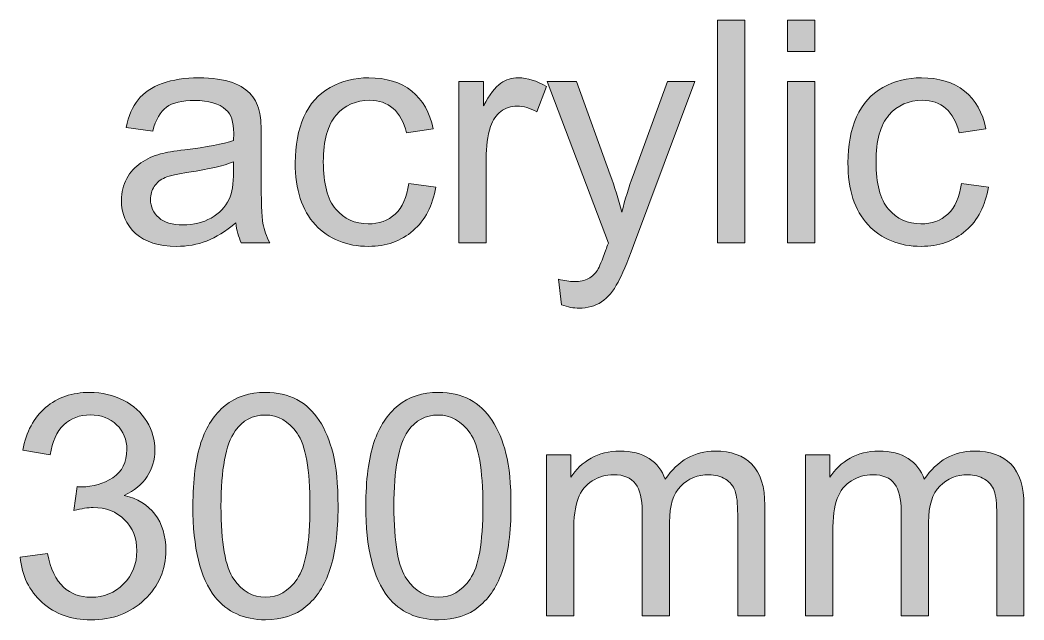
# Model space of a CAD drawing. Header units: inches. Extents: x 2 to 298, y -249 to 49.
# Drawn here: x 29.53 to 63.69, y 13.81 to 34.22 of the extents above; entities that cross this region are included whole.
import ezdxf

# ---------------------------------------------------------------- set-up
doc = ezdxf.new("R2010")
doc.units = ezdxf.units.IN
doc.header["$MEASUREMENT"] = 0
doc.layers.add('katman 1', color=7, linetype='Continuous')

# ---------------------------------------------------------------- blocks, each defined once
blk = doc.blocks.new('block 2')
at = {"layer": 'katman 1', "true_color": 0xe41d2b}
h = blk.add_hatch(color=242, dxfattribs=at)
h.dxf.hatch_style = 2
h.paths.add_polyline_path([(53.262, 26.641), (53.262, 34.217), (54.192, 34.217), (54.192, 26.641)])
h = blk.add_hatch(color=242, dxfattribs=at)
h.dxf.hatch_style = 2
h.paths.add_polyline_path([(55.639, 33.147), (55.639, 34.217), (56.569, 34.217), (56.569, 33.147)])
h.paths.add_polyline_path([(55.639, 26.641), (55.639, 32.129), (56.569, 32.129), (56.569, 26.641)])
h = blk.add_hatch(color=242, dxfattribs=at)
h.dxf.hatch_style = 2
edge = h.paths.add_edge_path()
edge.add_spline(control_points=[(36.87, 27.318), (36.526, 27.025), (36.194, 26.819), (35.876, 26.698), (35.557, 26.577), (35.215, 26.517), (34.85, 26.517), (34.247, 26.517), (33.783, 26.664), (33.46, 26.959), (33.136, 27.253), (32.974, 27.63), (32.974, 28.088), (32.974, 28.357), (33.035, 28.602), (33.157, 28.824), (33.28, 29.047), (33.44, 29.225), (33.638, 29.359), (33.836, 29.494), (34.059, 29.595), (34.307, 29.664), (34.49, 29.712), (34.765, 29.759), (35.134, 29.804), (35.885, 29.893), (36.438, 30), (36.793, 30.124), (36.796, 30.252), (36.798, 30.333), (36.798, 30.367), (36.798, 30.746), (36.71, 31.013), (36.534, 31.168), (36.297, 31.378), (35.944, 31.483), (35.475, 31.483), (35.037, 31.483), (34.715, 31.407), (34.506, 31.253), (34.298, 31.1), (34.143, 30.829), (34.044, 30.439), (34.044, 30.439), (33.134, 30.563), (33.134, 30.563), (33.217, 30.953), (33.353, 31.267), (33.542, 31.506), (33.732, 31.746), (34.006, 31.93), (34.364, 32.059), (34.722, 32.189), (35.137, 32.253), (35.609, 32.253), (36.078, 32.253), (36.459, 32.198), (36.751, 32.088), (37.044, 31.978), (37.26, 31.839), (37.397, 31.672), (37.535, 31.505), (37.632, 31.294), (37.687, 31.039), (37.718, 30.88), (37.733, 30.594), (37.733, 30.181), (37.733, 30.181), (37.733, 28.941), (37.733, 28.941), (37.733, 28.076), (37.753, 27.529), (37.793, 27.3), (37.832, 27.071), (37.911, 26.851), (38.028, 26.641), (38.028, 26.641), (37.056, 26.641), (37.056, 26.641), (36.96, 26.834), (36.898, 27.06), (36.87, 27.318)], knot_values=[0, 0, 0, 0, 1, 1, 1, 2, 2, 2, 3, 3, 3, 4, 4, 4, 5, 5, 5, 6, 6, 6, 7, 7, 7, 8, 8, 8, 9, 9, 9, 10, 10, 10, 11, 11, 11, 12, 12, 12, 13, 13, 13, 14, 14, 14, 15, 15, 15, 16, 16, 16, 17, 17, 17, 18, 18, 18, 19, 19, 19, 20, 20, 20, 21, 21, 21, 22, 22, 22, 23, 23, 23, 24, 24, 24, 25, 25, 25, 26, 26, 26, 27, 27, 27, 27], degree=3, periodic=1)
edge = h.paths.add_edge_path()
edge.add_spline(control_points=[(36.793, 29.395), (36.455, 29.258), (35.949, 29.141), (35.273, 29.044), (34.891, 28.989), (34.621, 28.927), (34.462, 28.858), (34.304, 28.789), (34.181, 28.688), (34.095, 28.556), (34.009, 28.423), (33.966, 28.276), (33.966, 28.114), (33.966, 27.866), (34.06, 27.659), (34.248, 27.494), (34.435, 27.328), (34.71, 27.246), (35.072, 27.246), (35.43, 27.246), (35.749, 27.324), (36.028, 27.481), (36.307, 27.638), (36.512, 27.852), (36.643, 28.124), (36.743, 28.334), (36.793, 28.644), (36.793, 29.054), (36.793, 29.054), (36.793, 29.395), (36.793, 29.395)], knot_values=[0, 0, 0, 0, 1, 1, 1, 2, 2, 2, 3, 3, 3, 4, 4, 4, 5, 5, 5, 6, 6, 6, 7, 7, 7, 8, 8, 8, 9, 9, 9, 10, 10, 10, 10], degree=3, periodic=1)
h = blk.add_hatch(color=242, dxfattribs=at)
h.dxf.hatch_style = 2
edge = h.paths.add_edge_path()
edge.add_spline(control_points=[(42.756, 28.651), (42.756, 28.651), (43.671, 28.532), (43.671, 28.532), (43.571, 27.902), (43.315, 27.408), (42.903, 27.052), (42.492, 26.695), (41.986, 26.517), (41.387, 26.517), (40.636, 26.517), (40.032, 26.763), (39.576, 27.253), (39.119, 27.744), (38.891, 28.448), (38.891, 29.364), (38.891, 29.957), (38.989, 30.475), (39.185, 30.92), (39.382, 31.364), (39.681, 31.698), (40.082, 31.92), (40.483, 32.142), (40.92, 32.253), (41.392, 32.253), (41.988, 32.253), (42.475, 32.102), (42.854, 31.801), (43.233, 31.5), (43.476, 31.071), (43.583, 30.517), (43.583, 30.517), (42.679, 30.377), (42.679, 30.377), (42.593, 30.746), (42.44, 31.023), (42.221, 31.209), (42.003, 31.395), (41.738, 31.488), (41.428, 31.488), (40.96, 31.488), (40.579, 31.32), (40.286, 30.984), (39.993, 30.649), (39.847, 30.117), (39.847, 29.39), (39.847, 28.653), (39.988, 28.117), (40.271, 27.783), (40.553, 27.449), (40.922, 27.282), (41.376, 27.282), (41.742, 27.282), (42.047, 27.394), (42.291, 27.618), (42.536, 27.842), (42.691, 28.186), (42.756, 28.651)], knot_values=[0, 0, 0, 0, 1, 1, 1, 2, 2, 2, 3, 3, 3, 4, 4, 4, 5, 5, 5, 6, 6, 6, 7, 7, 7, 8, 8, 8, 9, 9, 9, 10, 10, 10, 11, 11, 11, 12, 12, 12, 13, 13, 13, 14, 14, 14, 15, 15, 15, 16, 16, 16, 17, 17, 17, 18, 18, 18, 19, 19, 19, 19], degree=3, periodic=1)
h = blk.add_hatch(color=242, dxfattribs=at)
h.dxf.hatch_style = 2
edge = h.paths.add_edge_path()
edge.add_spline(control_points=[(44.456, 26.641), (44.456, 26.641), (44.456, 32.129), (44.456, 32.129), (44.456, 32.129), (45.294, 32.129), (45.294, 32.129), (45.294, 32.129), (45.294, 31.297), (45.294, 31.297), (45.507, 31.686), (45.704, 31.943), (45.885, 32.067), (46.066, 32.191), (46.265, 32.253), (46.482, 32.253), (46.796, 32.253), (47.114, 32.153), (47.438, 31.953), (47.438, 31.953), (47.118, 31.09), (47.118, 31.09), (46.89, 31.225), (46.663, 31.292), (46.436, 31.292), (46.232, 31.292), (46.05, 31.231), (45.888, 31.109), (45.726, 30.986), (45.61, 30.817), (45.542, 30.6), (45.438, 30.269), (45.387, 29.907), (45.387, 29.514), (45.387, 29.514), (45.387, 26.641), (45.387, 26.641), (45.387, 26.641), (44.456, 26.641), (44.456, 26.641)], knot_values=[0, 0, 0, 0, 1, 1, 1, 2, 2, 2, 3, 3, 3, 4, 4, 4, 5, 5, 5, 6, 6, 6, 7, 7, 7, 8, 8, 8, 9, 9, 9, 10, 10, 10, 11, 11, 11, 12, 12, 12, 13, 13, 13, 13], degree=3, periodic=1)
h = blk.add_hatch(color=242, dxfattribs=at)
h.dxf.hatch_style = 2
edge = h.paths.add_edge_path()
edge.add_spline(control_points=[(47.95, 24.528), (47.95, 24.528), (47.846, 25.401), (47.846, 25.401), (48.05, 25.346), (48.227, 25.318), (48.379, 25.318), (48.585, 25.318), (48.751, 25.353), (48.875, 25.422), (48.999, 25.49), (49.1, 25.587), (49.18, 25.711), (49.238, 25.804), (49.333, 26.035), (49.464, 26.403), (49.481, 26.455), (49.509, 26.531), (49.547, 26.631), (49.547, 26.631), (47.464, 32.129), (47.464, 32.129), (47.464, 32.129), (48.466, 32.129), (48.466, 32.129), (48.466, 32.129), (49.609, 28.951), (49.609, 28.951), (49.757, 28.548), (49.889, 28.124), (50.006, 27.68), (50.113, 28.107), (50.241, 28.524), (50.389, 28.93), (50.389, 28.93), (51.562, 32.129), (51.562, 32.129), (51.562, 32.129), (52.492, 32.129), (52.492, 32.129), (52.492, 32.129), (50.404, 26.548), (50.404, 26.548), (50.18, 25.945), (50.006, 25.53), (49.882, 25.303), (49.717, 24.996), (49.528, 24.771), (49.314, 24.628), (49.1, 24.485), (48.845, 24.414), (48.549, 24.414), (48.37, 24.414), (48.17, 24.452), (47.95, 24.528)], knot_values=[0, 0, 0, 0, 1, 1, 1, 2, 2, 2, 3, 3, 3, 4, 4, 4, 5, 5, 5, 6, 6, 6, 7, 7, 7, 8, 8, 8, 9, 9, 9, 10, 10, 10, 11, 11, 11, 12, 12, 12, 13, 13, 13, 14, 14, 14, 15, 15, 15, 16, 16, 16, 17, 17, 17, 18, 18, 18, 18], degree=3, periodic=1)
h = blk.add_hatch(color=242, dxfattribs=at)
h.dxf.hatch_style = 2
edge = h.paths.add_edge_path()
edge.add_spline(control_points=[(61.566, 28.651), (61.566, 28.651), (62.481, 28.532), (62.481, 28.532), (62.381, 27.902), (62.125, 27.408), (61.714, 27.052), (61.302, 26.695), (60.796, 26.517), (60.197, 26.517), (59.446, 26.517), (58.842, 26.763), (58.386, 27.253), (57.929, 27.744), (57.701, 28.448), (57.701, 29.364), (57.701, 29.957), (57.799, 30.475), (57.996, 30.92), (58.192, 31.364), (58.491, 31.698), (58.892, 31.92), (59.294, 32.142), (59.73, 32.253), (60.202, 32.253), (60.798, 32.253), (61.286, 32.102), (61.665, 31.801), (62.044, 31.5), (62.286, 31.071), (62.393, 30.517), (62.393, 30.517), (61.489, 30.377), (61.489, 30.377), (61.403, 30.746), (61.25, 31.023), (61.032, 31.209), (60.813, 31.395), (60.548, 31.488), (60.238, 31.488), (59.77, 31.488), (59.389, 31.32), (59.096, 30.984), (58.803, 30.649), (58.657, 30.117), (58.657, 29.39), (58.657, 28.653), (58.798, 28.117), (59.081, 27.783), (59.363, 27.449), (59.732, 27.282), (60.187, 27.282), (60.552, 27.282), (60.857, 27.394), (61.101, 27.618), (61.346, 27.842), (61.501, 28.186), (61.566, 28.651)], knot_values=[0, 0, 0, 0, 1, 1, 1, 2, 2, 2, 3, 3, 3, 4, 4, 4, 5, 5, 5, 6, 6, 6, 7, 7, 7, 8, 8, 8, 9, 9, 9, 10, 10, 10, 11, 11, 11, 12, 12, 12, 13, 13, 13, 14, 14, 14, 15, 15, 15, 16, 16, 16, 17, 17, 17, 18, 18, 18, 19, 19, 19, 19], degree=3, periodic=1)
h = blk.add_hatch(color=242, dxfattribs=at)
h.dxf.hatch_style = 2
edge = h.paths.add_edge_path()
edge.add_spline(control_points=[(29.527, 15.941), (29.527, 15.941), (30.457, 16.065), (30.457, 16.065), (30.564, 15.538), (30.746, 15.158), (31.002, 14.926), (31.259, 14.693), (31.572, 14.577), (31.94, 14.577), (32.378, 14.577), (32.747, 14.728), (33.049, 15.031), (33.35, 15.335), (33.501, 15.71), (33.501, 16.158), (33.501, 16.585), (33.361, 16.937), (33.082, 17.215), (32.803, 17.492), (32.448, 17.631), (32.018, 17.631), (31.842, 17.631), (31.623, 17.596), (31.362, 17.527), (31.362, 17.527), (31.465, 18.344), (31.465, 18.344), (31.527, 18.337), (31.577, 18.334), (31.615, 18.334), (32.011, 18.334), (32.368, 18.437), (32.684, 18.644), (33.001, 18.85), (33.16, 19.169), (33.16, 19.6), (33.16, 19.941), (33.044, 20.223), (32.814, 20.447), (32.583, 20.671), (32.285, 20.783), (31.92, 20.783), (31.558, 20.783), (31.256, 20.669), (31.015, 20.442), (30.774, 20.215), (30.619, 19.874), (30.55, 19.419), (30.55, 19.419), (29.62, 19.584), (29.62, 19.584), (29.734, 20.208), (29.992, 20.691), (30.395, 21.034), (30.798, 21.376), (31.3, 21.548), (31.899, 21.548), (32.312, 21.548), (32.693, 21.459), (33.041, 21.282), (33.389, 21.104), (33.655, 20.862), (33.839, 20.556), (34.024, 20.249), (34.116, 19.924), (34.116, 19.579), (34.116, 19.252), (34.028, 18.954), (33.852, 18.685), (33.677, 18.416), (33.417, 18.203), (33.072, 18.044), (33.52, 17.941), (33.868, 17.726), (34.116, 17.401), (34.364, 17.075), (34.488, 16.668), (34.488, 16.179), (34.488, 15.517), (34.247, 14.957), (33.765, 14.497), (33.282, 14.037), (32.672, 13.807), (31.935, 13.807), (31.27, 13.807), (30.718, 14.005), (30.279, 14.401), (29.84, 14.797), (29.589, 15.311), (29.527, 15.941)], knot_values=[0, 0, 0, 0, 1, 1, 1, 2, 2, 2, 3, 3, 3, 4, 4, 4, 5, 5, 5, 6, 6, 6, 7, 7, 7, 8, 8, 8, 9, 9, 9, 10, 10, 10, 11, 11, 11, 12, 12, 12, 13, 13, 13, 14, 14, 14, 15, 15, 15, 16, 16, 16, 17, 17, 17, 18, 18, 18, 19, 19, 19, 20, 20, 20, 21, 21, 21, 22, 22, 22, 23, 23, 23, 24, 24, 24, 25, 25, 25, 26, 26, 26, 27, 27, 27, 28, 28, 28, 29, 29, 29, 30, 30, 30, 30], degree=3, periodic=1)
h = blk.add_hatch(color=242, dxfattribs=at)
h.dxf.hatch_style = 2
edge = h.paths.add_edge_path()
edge.add_spline(control_points=[(35.408, 17.677), (35.408, 18.573), (35.5, 19.294), (35.684, 19.84), (35.869, 20.386), (36.142, 20.807), (36.506, 21.103), (36.869, 21.4), (37.327, 21.548), (37.878, 21.548), (38.284, 21.548), (38.641, 21.466), (38.948, 21.302), (39.254, 21.139), (39.507, 20.903), (39.707, 20.594), (39.907, 20.286), (40.064, 19.911), (40.178, 19.468), (40.291, 19.025), (40.348, 18.428), (40.348, 17.677), (40.348, 16.788), (40.257, 16.071), (40.074, 15.525), (39.892, 14.979), (39.619, 14.557), (39.255, 14.259), (38.892, 13.961), (38.433, 13.812), (37.878, 13.812), (37.148, 13.812), (36.574, 14.074), (36.157, 14.597), (35.658, 15.228), (35.408, 16.254), (35.408, 17.677)], knot_values=[0, 0, 0, 0, 1, 1, 1, 2, 2, 2, 3, 3, 3, 4, 4, 4, 5, 5, 5, 6, 6, 6, 7, 7, 7, 8, 8, 8, 9, 9, 9, 10, 10, 10, 11, 11, 11, 12, 12, 12, 12], degree=3, periodic=1)
edge = h.paths.add_edge_path()
edge.add_spline(control_points=[(36.364, 17.677), (36.364, 16.434), (36.509, 15.606), (36.801, 15.194), (37.092, 14.783), (37.451, 14.577), (37.878, 14.577), (38.305, 14.577), (38.664, 14.783), (38.955, 15.197), (39.247, 15.61), (39.392, 16.437), (39.392, 17.677), (39.392, 18.924), (39.247, 19.753), (38.955, 20.163), (38.664, 20.573), (38.302, 20.778), (37.868, 20.778), (37.44, 20.778), (37.099, 20.597), (36.844, 20.235), (36.524, 19.774), (36.364, 18.921), (36.364, 17.677)], knot_values=[0, 0, 0, 0, 1, 1, 1, 2, 2, 2, 3, 3, 3, 4, 4, 4, 5, 5, 5, 6, 6, 6, 7, 7, 7, 8, 8, 8, 8], degree=3, periodic=1)
h = blk.add_hatch(color=242, dxfattribs=at)
h.dxf.hatch_style = 2
edge = h.paths.add_edge_path()
edge.add_spline(control_points=[(41.294, 17.677), (41.294, 18.573), (41.386, 19.294), (41.57, 19.84), (41.755, 20.386), (42.028, 20.807), (42.392, 21.103), (42.755, 21.4), (43.213, 21.548), (43.764, 21.548), (44.17, 21.548), (44.527, 21.466), (44.834, 21.302), (45.14, 21.139), (45.393, 20.903), (45.593, 20.594), (45.793, 20.286), (45.95, 19.911), (46.064, 19.468), (46.177, 19.025), (46.234, 18.428), (46.234, 17.677), (46.234, 16.788), (46.143, 16.071), (45.96, 15.525), (45.778, 14.979), (45.505, 14.557), (45.141, 14.259), (44.778, 13.961), (44.319, 13.812), (43.764, 13.812), (43.034, 13.812), (42.46, 14.074), (42.043, 14.597), (41.544, 15.228), (41.294, 16.254), (41.294, 17.677)], knot_values=[0, 0, 0, 0, 1, 1, 1, 2, 2, 2, 3, 3, 3, 4, 4, 4, 5, 5, 5, 6, 6, 6, 7, 7, 7, 8, 8, 8, 9, 9, 9, 10, 10, 10, 11, 11, 11, 12, 12, 12, 12], degree=3, periodic=1)
edge = h.paths.add_edge_path()
edge.add_spline(control_points=[(42.25, 17.677), (42.25, 16.434), (42.395, 15.606), (42.686, 15.194), (42.978, 14.783), (43.337, 14.577), (43.764, 14.577), (44.191, 14.577), (44.55, 14.783), (44.841, 15.197), (45.132, 15.61), (45.278, 16.437), (45.278, 17.677), (45.278, 18.924), (45.132, 19.753), (44.841, 20.163), (44.55, 20.573), (44.188, 20.778), (43.754, 20.778), (43.326, 20.778), (42.985, 20.597), (42.73, 20.235), (42.41, 19.774), (42.25, 18.921), (42.25, 17.677)], knot_values=[0, 0, 0, 0, 1, 1, 1, 2, 2, 2, 3, 3, 3, 4, 4, 4, 5, 5, 5, 6, 6, 6, 7, 7, 7, 8, 8, 8, 8], degree=3, periodic=1)
h = blk.add_hatch(color=242, dxfattribs=at)
h.dxf.hatch_style = 2
edge = h.paths.add_edge_path()
edge.add_spline(control_points=[(47.438, 13.941), (47.438, 13.941), (47.438, 19.429), (47.438, 19.429), (47.438, 19.429), (48.27, 19.429), (48.27, 19.429), (48.27, 19.429), (48.27, 18.659), (48.27, 18.659), (48.442, 18.928), (48.671, 19.144), (48.957, 19.308), (49.243, 19.471), (49.569, 19.553), (49.934, 19.553), (50.341, 19.553), (50.674, 19.469), (50.934, 19.3), (51.194, 19.131), (51.378, 18.895), (51.484, 18.592), (51.918, 19.233), (52.483, 19.553), (53.179, 19.553), (53.724, 19.553), (54.142, 19.402), (54.435, 19.101), (54.728, 18.8), (54.874, 18.335), (54.874, 17.708), (54.874, 17.708), (54.874, 13.941), (54.874, 13.941), (54.874, 13.941), (53.949, 13.941), (53.949, 13.941), (53.949, 13.941), (53.949, 17.398), (53.949, 17.398), (53.949, 17.77), (53.919, 18.038), (53.859, 18.202), (53.799, 18.365), (53.689, 18.497), (53.531, 18.597), (53.372, 18.697), (53.186, 18.747), (52.973, 18.747), (52.587, 18.747), (52.266, 18.619), (52.011, 18.362), (51.757, 18.105), (51.629, 17.695), (51.629, 17.13), (51.629, 17.13), (51.629, 13.941), (51.629, 13.941), (51.629, 13.941), (50.699, 13.941), (50.699, 13.941), (50.699, 13.941), (50.699, 17.507), (50.699, 17.507), (50.699, 17.92), (50.623, 18.23), (50.472, 18.437), (50.32, 18.644), (50.072, 18.747), (49.727, 18.747), (49.466, 18.747), (49.224, 18.678), (49.001, 18.54), (48.779, 18.402), (48.618, 18.201), (48.518, 17.936), (48.418, 17.67), (48.368, 17.288), (48.368, 16.788), (48.368, 16.788), (48.368, 13.941), (48.368, 13.941), (48.368, 13.941), (47.438, 13.941), (47.438, 13.941)], knot_values=[0, 0, 0, 0, 1, 1, 1, 2, 2, 2, 3, 3, 3, 4, 4, 4, 5, 5, 5, 6, 6, 6, 7, 7, 7, 8, 8, 8, 9, 9, 9, 10, 10, 10, 11, 11, 11, 12, 12, 12, 13, 13, 13, 14, 14, 14, 15, 15, 15, 16, 16, 16, 17, 17, 17, 18, 18, 18, 19, 19, 19, 20, 20, 20, 21, 21, 21, 22, 22, 22, 23, 23, 23, 24, 24, 24, 25, 25, 25, 26, 26, 26, 27, 27, 27, 28, 28, 28, 28], degree=3, periodic=1)
h = blk.add_hatch(color=242, dxfattribs=at)
h.dxf.hatch_style = 2
edge = h.paths.add_edge_path()
edge.add_spline(control_points=[(56.254, 13.941), (56.254, 13.941), (56.254, 19.429), (56.254, 19.429), (56.254, 19.429), (57.086, 19.429), (57.086, 19.429), (57.086, 19.429), (57.086, 18.659), (57.086, 18.659), (57.258, 18.928), (57.487, 19.144), (57.773, 19.308), (58.059, 19.471), (58.385, 19.553), (58.75, 19.553), (59.157, 19.553), (59.49, 19.469), (59.75, 19.3), (60.01, 19.131), (60.194, 18.895), (60.3, 18.592), (60.734, 19.233), (61.299, 19.553), (61.995, 19.553), (62.54, 19.553), (62.958, 19.402), (63.251, 19.101), (63.544, 18.8), (63.69, 18.335), (63.69, 17.708), (63.69, 17.708), (63.69, 13.941), (63.69, 13.941), (63.69, 13.941), (62.765, 13.941), (62.765, 13.941), (62.765, 13.941), (62.765, 17.398), (62.765, 17.398), (62.765, 17.77), (62.735, 18.038), (62.675, 18.202), (62.615, 18.365), (62.505, 18.497), (62.347, 18.597), (62.188, 18.697), (62.002, 18.747), (61.789, 18.747), (61.403, 18.747), (61.082, 18.619), (60.827, 18.362), (60.573, 18.105), (60.445, 17.695), (60.445, 17.13), (60.445, 17.13), (60.445, 13.941), (60.445, 13.941), (60.445, 13.941), (59.515, 13.941), (59.515, 13.941), (59.515, 13.941), (59.515, 17.507), (59.515, 17.507), (59.515, 17.92), (59.439, 18.23), (59.288, 18.437), (59.136, 18.644), (58.888, 18.747), (58.543, 18.747), (58.282, 18.747), (58.04, 18.678), (57.817, 18.54), (57.595, 18.402), (57.434, 18.201), (57.334, 17.936), (57.234, 17.67), (57.184, 17.288), (57.184, 16.788), (57.184, 16.788), (57.184, 13.941), (57.184, 13.941), (57.184, 13.941), (56.254, 13.941), (56.254, 13.941)], knot_values=[0, 0, 0, 0, 1, 1, 1, 2, 2, 2, 3, 3, 3, 4, 4, 4, 5, 5, 5, 6, 6, 6, 7, 7, 7, 8, 8, 8, 9, 9, 9, 10, 10, 10, 11, 11, 11, 12, 12, 12, 13, 13, 13, 14, 14, 14, 15, 15, 15, 16, 16, 16, 17, 17, 17, 18, 18, 18, 19, 19, 19, 20, 20, 20, 21, 21, 21, 22, 22, 22, 23, 23, 23, 24, 24, 24, 25, 25, 25, 26, 26, 26, 27, 27, 27, 28, 28, 28, 28], degree=3, periodic=1)
at = {"layer": 'katman 1', "lineweight": 0}
for points in [[(53.262, 26.641), (53.262, 34.217), (54.192, 34.217), (54.192, 26.641), (53.262, 26.641)], [(55.639, 33.147), (55.639, 34.217), (56.569, 34.217), (56.569, 33.147), (55.639, 33.147)], [(55.639, 26.641), (55.639, 32.129), (56.569, 32.129), (56.569, 26.641), (55.639, 26.641)]]:
    blk.add_lwpolyline(points, dxfattribs=at)
for points, knots in [([(36.87, 27.318), (36.526, 27.025), (36.194, 26.819), (35.876, 26.698), (35.557, 26.577), (35.215, 26.517), (34.85, 26.517), (34.247, 26.517), (33.783, 26.664), (33.46, 26.959), (33.136, 27.253), (32.974, 27.63), (32.974, 28.088), (32.974, 28.357), (33.035, 28.602), (33.157, 28.824), (33.28, 29.047), (33.44, 29.225), (33.638, 29.359), (33.836, 29.494), (34.059, 29.595), (34.307, 29.664), (34.49, 29.712), (34.765, 29.759), (35.134, 29.804), (35.885, 29.893), (36.438, 30), (36.793, 30.124), (36.796, 30.252), (36.798, 30.333), (36.798, 30.367), (36.798, 30.746), (36.71, 31.013), (36.534, 31.168), (36.297, 31.378), (35.944, 31.483), (35.475, 31.483), (35.037, 31.483), (34.715, 31.407), (34.506, 31.253), (34.298, 31.1), (34.143, 30.829), (34.044, 30.439), (34.044, 30.439), (33.134, 30.563), (33.134, 30.563), (33.217, 30.953), (33.353, 31.267), (33.542, 31.506), (33.732, 31.746), (34.006, 31.93), (34.364, 32.059), (34.722, 32.189), (35.137, 32.253), (35.609, 32.253), (36.078, 32.253), (36.459, 32.198), (36.751, 32.088), (37.044, 31.978), (37.26, 31.839), (37.397, 31.672), (37.535, 31.505), (37.632, 31.294), (37.687, 31.039), (37.718, 30.88), (37.733, 30.594), (37.733, 30.181), (37.733, 30.181), (37.733, 28.941), (37.733, 28.941), (37.733, 28.076), (37.753, 27.529), (37.793, 27.3), (37.832, 27.071), (37.911, 26.851), (38.028, 26.641), (38.028, 26.641), (37.056, 26.641), (37.056, 26.641), (36.96, 26.834), (36.898, 27.06), (36.87, 27.318)], [0, 0, 0, 0, 1, 1, 1, 2, 2, 2, 3, 3, 3, 4, 4, 4, 5, 5, 5, 6, 6, 6, 7, 7, 7, 8, 8, 8, 9, 9, 9, 10, 10, 10, 11, 11, 11, 12, 12, 12, 13, 13, 13, 14, 14, 14, 15, 15, 15, 16, 16, 16, 17, 17, 17, 18, 18, 18, 19, 19, 19, 20, 20, 20, 21, 21, 21, 22, 22, 22, 23, 23, 23, 24, 24, 24, 25, 25, 25, 26, 26, 26, 27, 27, 27, 27]), ([(42.756, 28.651), (42.756, 28.651), (43.671, 28.532), (43.671, 28.532), (43.571, 27.902), (43.315, 27.408), (42.903, 27.052), (42.492, 26.695), (41.986, 26.517), (41.387, 26.517), (40.636, 26.517), (40.032, 26.763), (39.576, 27.253), (39.119, 27.744), (38.891, 28.448), (38.891, 29.364), (38.891, 29.957), (38.989, 30.475), (39.185, 30.92), (39.382, 31.364), (39.681, 31.698), (40.082, 31.92), (40.483, 32.142), (40.92, 32.253), (41.392, 32.253), (41.988, 32.253), (42.475, 32.102), (42.854, 31.801), (43.233, 31.5), (43.476, 31.071), (43.583, 30.517), (43.583, 30.517), (42.679, 30.377), (42.679, 30.377), (42.593, 30.746), (42.44, 31.023), (42.221, 31.209), (42.003, 31.395), (41.738, 31.488), (41.428, 31.488), (40.96, 31.488), (40.579, 31.32), (40.286, 30.984), (39.993, 30.649), (39.847, 30.117), (39.847, 29.39), (39.847, 28.653), (39.988, 28.117), (40.271, 27.783), (40.553, 27.449), (40.922, 27.282), (41.376, 27.282), (41.742, 27.282), (42.047, 27.394), (42.291, 27.618), (42.536, 27.842), (42.691, 28.186), (42.756, 28.651)], [0, 0, 0, 0, 1, 1, 1, 2, 2, 2, 3, 3, 3, 4, 4, 4, 5, 5, 5, 6, 6, 6, 7, 7, 7, 8, 8, 8, 9, 9, 9, 10, 10, 10, 11, 11, 11, 12, 12, 12, 13, 13, 13, 14, 14, 14, 15, 15, 15, 16, 16, 16, 17, 17, 17, 18, 18, 18, 19, 19, 19, 19]), ([(44.456, 26.641), (44.456, 26.641), (44.456, 32.129), (44.456, 32.129), (44.456, 32.129), (45.294, 32.129), (45.294, 32.129), (45.294, 32.129), (45.294, 31.297), (45.294, 31.297), (45.507, 31.686), (45.704, 31.943), (45.885, 32.067), (46.066, 32.191), (46.265, 32.253), (46.482, 32.253), (46.796, 32.253), (47.114, 32.153), (47.438, 31.953), (47.438, 31.953), (47.118, 31.09), (47.118, 31.09), (46.89, 31.225), (46.663, 31.292), (46.436, 31.292), (46.232, 31.292), (46.05, 31.231), (45.888, 31.109), (45.726, 30.986), (45.61, 30.817), (45.542, 30.6), (45.438, 30.269), (45.387, 29.907), (45.387, 29.514), (45.387, 29.514), (45.387, 26.641), (45.387, 26.641), (45.387, 26.641), (44.456, 26.641), (44.456, 26.641)], [0, 0, 0, 0, 1, 1, 1, 2, 2, 2, 3, 3, 3, 4, 4, 4, 5, 5, 5, 6, 6, 6, 7, 7, 7, 8, 8, 8, 9, 9, 9, 10, 10, 10, 11, 11, 11, 12, 12, 12, 13, 13, 13, 13]), ([(47.95, 24.528), (47.95, 24.528), (47.846, 25.401), (47.846, 25.401), (48.05, 25.346), (48.227, 25.318), (48.379, 25.318), (48.585, 25.318), (48.751, 25.353), (48.875, 25.422), (48.999, 25.49), (49.1, 25.587), (49.18, 25.711), (49.238, 25.804), (49.333, 26.035), (49.464, 26.403), (49.481, 26.455), (49.509, 26.531), (49.547, 26.631), (49.547, 26.631), (47.464, 32.129), (47.464, 32.129), (47.464, 32.129), (48.466, 32.129), (48.466, 32.129), (48.466, 32.129), (49.609, 28.951), (49.609, 28.951), (49.757, 28.548), (49.889, 28.124), (50.006, 27.68), (50.113, 28.107), (50.241, 28.524), (50.389, 28.93), (50.389, 28.93), (51.562, 32.129), (51.562, 32.129), (51.562, 32.129), (52.492, 32.129), (52.492, 32.129), (52.492, 32.129), (50.404, 26.548), (50.404, 26.548), (50.18, 25.945), (50.006, 25.53), (49.882, 25.303), (49.717, 24.996), (49.528, 24.771), (49.314, 24.628), (49.1, 24.485), (48.845, 24.414), (48.549, 24.414), (48.37, 24.414), (48.17, 24.452), (47.95, 24.528)], [0, 0, 0, 0, 1, 1, 1, 2, 2, 2, 3, 3, 3, 4, 4, 4, 5, 5, 5, 6, 6, 6, 7, 7, 7, 8, 8, 8, 9, 9, 9, 10, 10, 10, 11, 11, 11, 12, 12, 12, 13, 13, 13, 14, 14, 14, 15, 15, 15, 16, 16, 16, 17, 17, 17, 18, 18, 18, 18]), ([(61.566, 28.651), (61.566, 28.651), (62.481, 28.532), (62.481, 28.532), (62.381, 27.902), (62.125, 27.408), (61.714, 27.052), (61.302, 26.695), (60.796, 26.517), (60.197, 26.517), (59.446, 26.517), (58.842, 26.763), (58.386, 27.253), (57.929, 27.744), (57.701, 28.448), (57.701, 29.364), (57.701, 29.957), (57.799, 30.475), (57.996, 30.92), (58.192, 31.364), (58.491, 31.698), (58.892, 31.92), (59.294, 32.142), (59.73, 32.253), (60.202, 32.253), (60.798, 32.253), (61.286, 32.102), (61.665, 31.801), (62.044, 31.5), (62.286, 31.071), (62.393, 30.517), (62.393, 30.517), (61.489, 30.377), (61.489, 30.377), (61.403, 30.746), (61.25, 31.023), (61.032, 31.209), (60.813, 31.395), (60.548, 31.488), (60.238, 31.488), (59.77, 31.488), (59.389, 31.32), (59.096, 30.984), (58.803, 30.649), (58.657, 30.117), (58.657, 29.39), (58.657, 28.653), (58.798, 28.117), (59.081, 27.783), (59.363, 27.449), (59.732, 27.282), (60.187, 27.282), (60.552, 27.282), (60.857, 27.394), (61.101, 27.618), (61.346, 27.842), (61.501, 28.186), (61.566, 28.651)], [0, 0, 0, 0, 1, 1, 1, 2, 2, 2, 3, 3, 3, 4, 4, 4, 5, 5, 5, 6, 6, 6, 7, 7, 7, 8, 8, 8, 9, 9, 9, 10, 10, 10, 11, 11, 11, 12, 12, 12, 13, 13, 13, 14, 14, 14, 15, 15, 15, 16, 16, 16, 17, 17, 17, 18, 18, 18, 19, 19, 19, 19]), ([(36.793, 29.395), (36.455, 29.258), (35.949, 29.141), (35.273, 29.044), (34.891, 28.989), (34.621, 28.927), (34.462, 28.858), (34.304, 28.789), (34.181, 28.688), (34.095, 28.556), (34.009, 28.423), (33.966, 28.276), (33.966, 28.114), (33.966, 27.866), (34.06, 27.659), (34.248, 27.494), (34.435, 27.328), (34.71, 27.246), (35.072, 27.246), (35.43, 27.246), (35.749, 27.324), (36.028, 27.481), (36.307, 27.638), (36.512, 27.852), (36.643, 28.124), (36.743, 28.334), (36.793, 28.644), (36.793, 29.054), (36.793, 29.054), (36.793, 29.395), (36.793, 29.395)], [0, 0, 0, 0, 1, 1, 1, 2, 2, 2, 3, 3, 3, 4, 4, 4, 5, 5, 5, 6, 6, 6, 7, 7, 7, 8, 8, 8, 9, 9, 9, 10, 10, 10, 10]), ([(29.527, 15.941), (29.527, 15.941), (30.457, 16.065), (30.457, 16.065), (30.564, 15.538), (30.746, 15.158), (31.002, 14.926), (31.259, 14.693), (31.572, 14.577), (31.94, 14.577), (32.378, 14.577), (32.747, 14.728), (33.049, 15.031), (33.35, 15.335), (33.501, 15.71), (33.501, 16.158), (33.501, 16.585), (33.361, 16.937), (33.082, 17.215), (32.803, 17.492), (32.448, 17.631), (32.018, 17.631), (31.842, 17.631), (31.623, 17.596), (31.362, 17.527), (31.362, 17.527), (31.465, 18.344), (31.465, 18.344), (31.527, 18.337), (31.577, 18.334), (31.615, 18.334), (32.011, 18.334), (32.368, 18.437), (32.684, 18.644), (33.001, 18.85), (33.16, 19.169), (33.16, 19.6), (33.16, 19.941), (33.044, 20.223), (32.814, 20.447), (32.583, 20.671), (32.285, 20.783), (31.92, 20.783), (31.558, 20.783), (31.256, 20.669), (31.015, 20.442), (30.774, 20.215), (30.619, 19.874), (30.55, 19.419), (30.55, 19.419), (29.62, 19.584), (29.62, 19.584), (29.734, 20.208), (29.992, 20.691), (30.395, 21.034), (30.798, 21.376), (31.3, 21.548), (31.899, 21.548), (32.312, 21.548), (32.693, 21.459), (33.041, 21.282), (33.389, 21.104), (33.655, 20.862), (33.839, 20.556), (34.024, 20.249), (34.116, 19.924), (34.116, 19.579), (34.116, 19.252), (34.028, 18.954), (33.852, 18.685), (33.677, 18.416), (33.417, 18.203), (33.072, 18.044), (33.52, 17.941), (33.868, 17.726), (34.116, 17.401), (34.364, 17.075), (34.488, 16.668), (34.488, 16.179), (34.488, 15.517), (34.247, 14.957), (33.765, 14.497), (33.282, 14.037), (32.672, 13.807), (31.935, 13.807), (31.27, 13.807), (30.718, 14.005), (30.279, 14.401), (29.84, 14.797), (29.589, 15.311), (29.527, 15.941)], [0, 0, 0, 0, 1, 1, 1, 2, 2, 2, 3, 3, 3, 4, 4, 4, 5, 5, 5, 6, 6, 6, 7, 7, 7, 8, 8, 8, 9, 9, 9, 10, 10, 10, 11, 11, 11, 12, 12, 12, 13, 13, 13, 14, 14, 14, 15, 15, 15, 16, 16, 16, 17, 17, 17, 18, 18, 18, 19, 19, 19, 20, 20, 20, 21, 21, 21, 22, 22, 22, 23, 23, 23, 24, 24, 24, 25, 25, 25, 26, 26, 26, 27, 27, 27, 28, 28, 28, 29, 29, 29, 30, 30, 30, 30]), ([(35.408, 17.677), (35.408, 18.573), (35.5, 19.294), (35.684, 19.84), (35.869, 20.386), (36.142, 20.807), (36.506, 21.103), (36.869, 21.4), (37.327, 21.548), (37.878, 21.548), (38.284, 21.548), (38.641, 21.466), (38.948, 21.302), (39.254, 21.139), (39.507, 20.903), (39.707, 20.594), (39.907, 20.286), (40.064, 19.911), (40.178, 19.468), (40.291, 19.025), (40.348, 18.428), (40.348, 17.677), (40.348, 16.788), (40.257, 16.071), (40.074, 15.525), (39.892, 14.979), (39.619, 14.557), (39.255, 14.259), (38.892, 13.961), (38.433, 13.812), (37.878, 13.812), (37.148, 13.812), (36.574, 14.074), (36.157, 14.597), (35.658, 15.228), (35.408, 16.254), (35.408, 17.677)], [0, 0, 0, 0, 1, 1, 1, 2, 2, 2, 3, 3, 3, 4, 4, 4, 5, 5, 5, 6, 6, 6, 7, 7, 7, 8, 8, 8, 9, 9, 9, 10, 10, 10, 11, 11, 11, 12, 12, 12, 12]), ([(41.294, 17.677), (41.294, 18.573), (41.386, 19.294), (41.57, 19.84), (41.755, 20.386), (42.028, 20.807), (42.392, 21.103), (42.755, 21.4), (43.213, 21.548), (43.764, 21.548), (44.17, 21.548), (44.527, 21.466), (44.834, 21.302), (45.14, 21.139), (45.393, 20.903), (45.593, 20.594), (45.793, 20.286), (45.95, 19.911), (46.064, 19.468), (46.177, 19.025), (46.234, 18.428), (46.234, 17.677), (46.234, 16.788), (46.143, 16.071), (45.96, 15.525), (45.778, 14.979), (45.505, 14.557), (45.141, 14.259), (44.778, 13.961), (44.319, 13.812), (43.764, 13.812), (43.034, 13.812), (42.46, 14.074), (42.043, 14.597), (41.544, 15.228), (41.294, 16.254), (41.294, 17.677)], [0, 0, 0, 0, 1, 1, 1, 2, 2, 2, 3, 3, 3, 4, 4, 4, 5, 5, 5, 6, 6, 6, 7, 7, 7, 8, 8, 8, 9, 9, 9, 10, 10, 10, 11, 11, 11, 12, 12, 12, 12]), ([(36.364, 17.677), (36.364, 16.434), (36.509, 15.606), (36.801, 15.194), (37.092, 14.783), (37.451, 14.577), (37.878, 14.577), (38.305, 14.577), (38.664, 14.783), (38.955, 15.197), (39.247, 15.61), (39.392, 16.437), (39.392, 17.677), (39.392, 18.924), (39.247, 19.753), (38.955, 20.163), (38.664, 20.573), (38.302, 20.778), (37.868, 20.778), (37.44, 20.778), (37.099, 20.597), (36.844, 20.235), (36.524, 19.774), (36.364, 18.921), (36.364, 17.677)], [0, 0, 0, 0, 1, 1, 1, 2, 2, 2, 3, 3, 3, 4, 4, 4, 5, 5, 5, 6, 6, 6, 7, 7, 7, 8, 8, 8, 8]), ([(42.25, 17.677), (42.25, 16.434), (42.395, 15.606), (42.686, 15.194), (42.978, 14.783), (43.337, 14.577), (43.764, 14.577), (44.191, 14.577), (44.55, 14.783), (44.841, 15.197), (45.132, 15.61), (45.278, 16.437), (45.278, 17.677), (45.278, 18.924), (45.132, 19.753), (44.841, 20.163), (44.55, 20.573), (44.188, 20.778), (43.754, 20.778), (43.326, 20.778), (42.985, 20.597), (42.73, 20.235), (42.41, 19.774), (42.25, 18.921), (42.25, 17.677)], [0, 0, 0, 0, 1, 1, 1, 2, 2, 2, 3, 3, 3, 4, 4, 4, 5, 5, 5, 6, 6, 6, 7, 7, 7, 8, 8, 8, 8]), ([(47.438, 13.941), (47.438, 13.941), (47.438, 19.429), (47.438, 19.429), (47.438, 19.429), (48.27, 19.429), (48.27, 19.429), (48.27, 19.429), (48.27, 18.659), (48.27, 18.659), (48.442, 18.928), (48.671, 19.144), (48.957, 19.308), (49.243, 19.471), (49.569, 19.553), (49.934, 19.553), (50.341, 19.553), (50.674, 19.469), (50.934, 19.3), (51.194, 19.131), (51.378, 18.895), (51.484, 18.592), (51.918, 19.233), (52.483, 19.553), (53.179, 19.553), (53.724, 19.553), (54.142, 19.402), (54.435, 19.101), (54.728, 18.8), (54.874, 18.335), (54.874, 17.708), (54.874, 17.708), (54.874, 13.941), (54.874, 13.941), (54.874, 13.941), (53.949, 13.941), (53.949, 13.941), (53.949, 13.941), (53.949, 17.398), (53.949, 17.398), (53.949, 17.77), (53.919, 18.038), (53.859, 18.202), (53.799, 18.365), (53.689, 18.497), (53.531, 18.597), (53.372, 18.697), (53.186, 18.747), (52.973, 18.747), (52.587, 18.747), (52.266, 18.619), (52.011, 18.362), (51.757, 18.105), (51.629, 17.695), (51.629, 17.13), (51.629, 17.13), (51.629, 13.941), (51.629, 13.941), (51.629, 13.941), (50.699, 13.941), (50.699, 13.941), (50.699, 13.941), (50.699, 17.507), (50.699, 17.507), (50.699, 17.92), (50.623, 18.23), (50.472, 18.437), (50.32, 18.644), (50.072, 18.747), (49.727, 18.747), (49.466, 18.747), (49.224, 18.678), (49.001, 18.54), (48.779, 18.402), (48.618, 18.201), (48.518, 17.936), (48.418, 17.67), (48.368, 17.288), (48.368, 16.788), (48.368, 16.788), (48.368, 13.941), (48.368, 13.941), (48.368, 13.941), (47.438, 13.941), (47.438, 13.941)], [0, 0, 0, 0, 1, 1, 1, 2, 2, 2, 3, 3, 3, 4, 4, 4, 5, 5, 5, 6, 6, 6, 7, 7, 7, 8, 8, 8, 9, 9, 9, 10, 10, 10, 11, 11, 11, 12, 12, 12, 13, 13, 13, 14, 14, 14, 15, 15, 15, 16, 16, 16, 17, 17, 17, 18, 18, 18, 19, 19, 19, 20, 20, 20, 21, 21, 21, 22, 22, 22, 23, 23, 23, 24, 24, 24, 25, 25, 25, 26, 26, 26, 27, 27, 27, 28, 28, 28, 28]), ([(56.254, 13.941), (56.254, 13.941), (56.254, 19.429), (56.254, 19.429), (56.254, 19.429), (57.086, 19.429), (57.086, 19.429), (57.086, 19.429), (57.086, 18.659), (57.086, 18.659), (57.258, 18.928), (57.487, 19.144), (57.773, 19.308), (58.059, 19.471), (58.385, 19.553), (58.75, 19.553), (59.157, 19.553), (59.49, 19.469), (59.75, 19.3), (60.01, 19.131), (60.194, 18.895), (60.3, 18.592), (60.734, 19.233), (61.299, 19.553), (61.995, 19.553), (62.54, 19.553), (62.958, 19.402), (63.251, 19.101), (63.544, 18.8), (63.69, 18.335), (63.69, 17.708), (63.69, 17.708), (63.69, 13.941), (63.69, 13.941), (63.69, 13.941), (62.765, 13.941), (62.765, 13.941), (62.765, 13.941), (62.765, 17.398), (62.765, 17.398), (62.765, 17.77), (62.735, 18.038), (62.675, 18.202), (62.615, 18.365), (62.505, 18.497), (62.347, 18.597), (62.188, 18.697), (62.002, 18.747), (61.789, 18.747), (61.403, 18.747), (61.082, 18.619), (60.827, 18.362), (60.573, 18.105), (60.445, 17.695), (60.445, 17.13), (60.445, 17.13), (60.445, 13.941), (60.445, 13.941), (60.445, 13.941), (59.515, 13.941), (59.515, 13.941), (59.515, 13.941), (59.515, 17.507), (59.515, 17.507), (59.515, 17.92), (59.439, 18.23), (59.288, 18.437), (59.136, 18.644), (58.888, 18.747), (58.543, 18.747), (58.282, 18.747), (58.04, 18.678), (57.817, 18.54), (57.595, 18.402), (57.434, 18.201), (57.334, 17.936), (57.234, 17.67), (57.184, 17.288), (57.184, 16.788), (57.184, 16.788), (57.184, 13.941), (57.184, 13.941), (57.184, 13.941), (56.254, 13.941), (56.254, 13.941)], [0, 0, 0, 0, 1, 1, 1, 2, 2, 2, 3, 3, 3, 4, 4, 4, 5, 5, 5, 6, 6, 6, 7, 7, 7, 8, 8, 8, 9, 9, 9, 10, 10, 10, 11, 11, 11, 12, 12, 12, 13, 13, 13, 14, 14, 14, 15, 15, 15, 16, 16, 16, 17, 17, 17, 18, 18, 18, 19, 19, 19, 20, 20, 20, 21, 21, 21, 22, 22, 22, 23, 23, 23, 24, 24, 24, 25, 25, 25, 26, 26, 26, 27, 27, 27, 28, 28, 28, 28])]:
    blk.add_open_spline(points, degree=3, knots=knots, dxfattribs=at)

msp = doc.modelspace()

# ---------------------------------------------------------------- block references
at = {"layer": 'katman 1'}
msp.add_blockref('block 2', (0, 0), dxfattribs=at)

doc.saveas('drawing.dxf')
